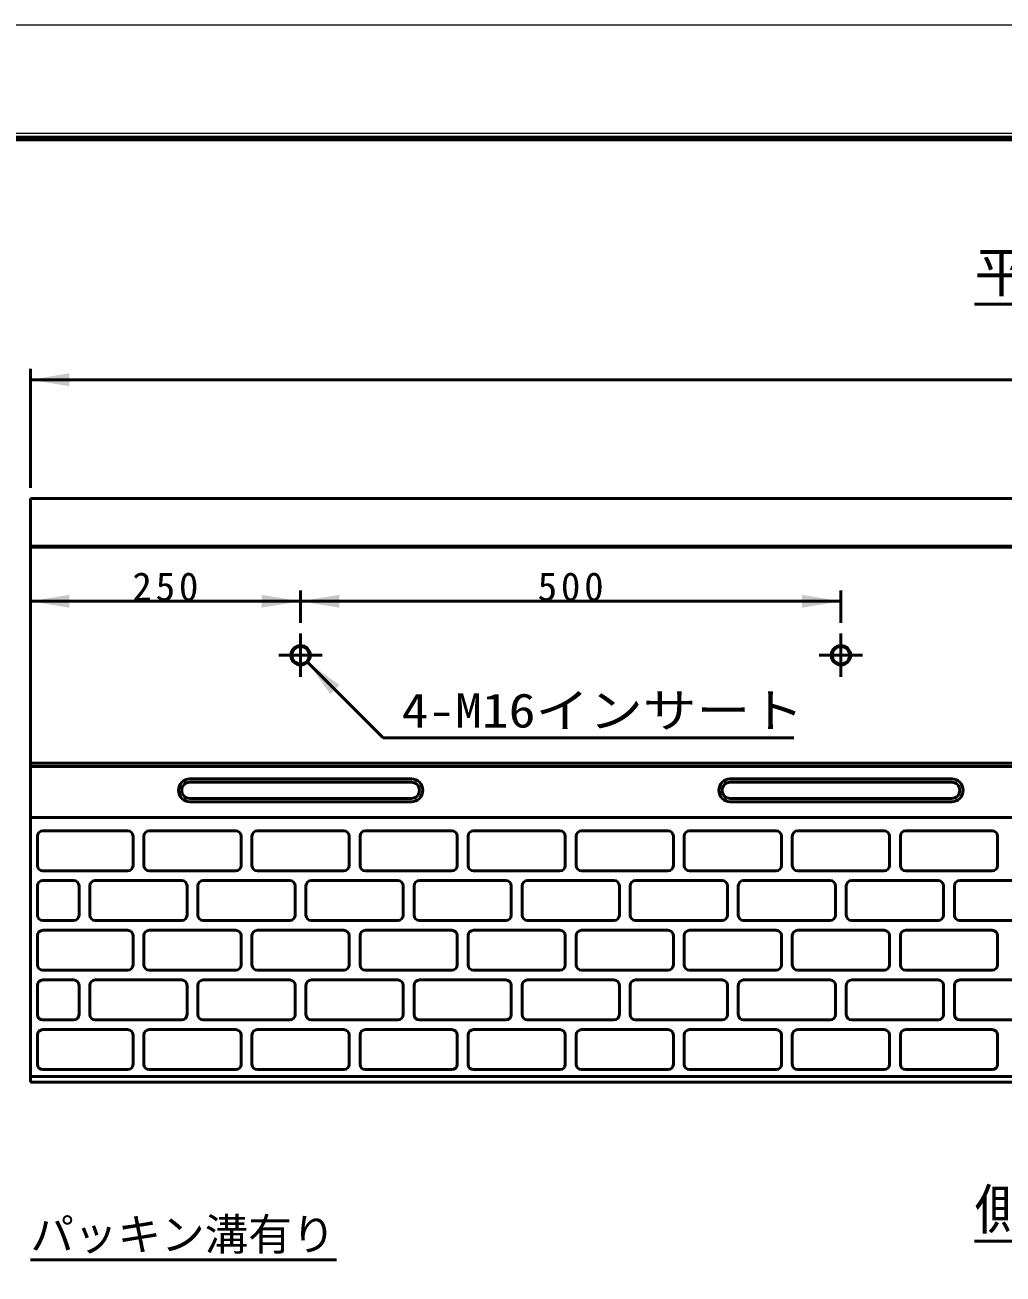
# Model space of a CAD drawing. Units: millimetres, scale not verified. Extents: x -2102 to 2102, y -1485 to 1485.
# Drawn here: x -174 to 731, y 329 to 1485 of the extents above; entities that cross this region are included whole.
import ezdxf
from ezdxf.enums import TextEntityAlignment as Align

# ---------------------------------------------------------------- set-up
doc = ezdxf.new("R2010")
doc.units = ezdxf.units.MM
doc.header["$LTSCALE"] = 5
doc.linetypes.add('LONG_DASHED_DOTTED', pattern=[15.25, 12, -1.5, 0.25, -1.5])
doc.layers.add('0-0_V-nasSTD', color=7, linetype='Continuous', lineweight=35)
doc.layers.add('0-1_0', color=7, linetype='Continuous', lineweight=50)
doc.styles.add('ＭＳ ゴシック', font='')
doc.styles.get('ＭＳ ゴシック').set_extended_font_data('MS Gothic')

msp = doc.modelspace()

# ---------------------------------------------------------------- linework, layer by layer
at = {"layer": '0-0_V-nasSTD', "lineweight": 18}
for points in [[(-2102.5, -1485), (-2102.5, 1485), (2102.5, 1485), (2102.5, -1485)], [(-2002.5, -1385), (-2002.5, 1385), (2002.5, 1385), (2002.5, -1385)]]:
    msp.add_lwpolyline(points, close=True, dxfattribs=at)
at = {"layer": '0-0_V-nasSTD', "lineweight": 100}
msp.add_lwpolyline([(1997.5, -1380), (1997.5, 1380), (-1997.5, 1380)], dxfattribs=at)
at = {"layer": '0-0_V-nasSTD'}
for points in [[(-169.238, 1156.66), (-133.238, 1150.66), (-133.238, 1162.66)], [(-169.238, 951.66), (-133.238, 945.66), (-133.238, 957.66)], [(44.762, 945.66), (44.762, 957.66), (80.762, 951.66)], [(80.762, 951.66), (116.762, 945.66), (116.762, 957.66)], [(544.762, 945.66), (544.762, 957.66), (580.762, 951.66)], [(87.126, 895.296), (108.34, 865.597), (116.825, 874.083)]]:
    msp.add_solid(points, dxfattribs=at)
at = {"layer": '0-1_0'}
for p, q in [((704.359, 1226.66), (957.166, 1226.66)), ((-169.238, 1056.66), (-169.238, 1166.66)), ((-169.238, 1156.66), (1830.762, 1156.66)), ((-169.238, 1046.66), (-169.238, 506.66)), ((1830.762, 1046.66), (-169.238, 1046.66)), ((830.762, 1002.66), (-169.238, 1002.66)), ((830.762, 1001.66), (-169.238, 1001.66)), ((80.762, 931.66), (80.762, 961.66)), ((580.762, 931.66), (580.762, 961.66)), ((87.126, 895.296), (157.13, 825.292)), ((157.13, 825.292), (537.13, 825.292)), ((830.762, 801.66), (-169.238, 801.66)), ((830.762, 798.66), (-169.238, 798.66)), ((-21.738, 787.16), (183.262, 787.16)), ((478.262, 787.16), (683.262, 787.16)), ((-21.738, 784.16), (183.262, 784.16)), ((478.262, 784.16), (683.262, 784.16)), ((-21.738, 769.16), (183.262, 769.16)), ((-21.738, 766.16), (183.262, 766.16)), ((478.262, 769.16), (683.262, 769.16)), ((478.262, 766.16), (683.262, 766.16)), ((-169.238, 751.66), (830.762, 751.66)), ((-162.738, 707.16), (-162.738, 734.16)), ((-157.738, 739.16), (-79.238, 739.16)), ((-74.238, 734.16), (-74.238, 707.16)), ((-64.238, 707.16), (-64.238, 734.16)), ((-59.238, 739.16), (20.762, 739.16)), ((25.762, 734.16), (25.762, 707.16)), ((35.762, 707.16), (35.762, 734.16)), ((40.762, 739.16), (120.762, 739.16)), ((125.762, 734.16), (125.762, 707.16)), ((135.762, 707.16), (135.762, 734.16)), ((140.762, 739.16), (220.762, 739.16)), ((225.762, 734.16), (225.762, 707.16)), ((235.762, 707.16), (235.762, 734.16)), ((240.762, 739.16), (320.762, 739.16)), ((325.762, 734.16), (325.762, 707.16)), ((335.762, 707.16), (335.762, 734.16)), ((340.762, 739.16), (420.762, 739.16)), ((425.762, 734.16), (425.762, 707.16)), ((435.762, 707.16), (435.762, 734.16)), ((440.762, 739.16), (520.762, 739.16)), ((525.762, 734.16), (525.762, 707.16)), ((535.762, 707.16), (535.762, 734.16)), ((540.762, 739.16), (620.762, 739.16)), ((625.762, 734.16), (625.762, 707.16)), ((635.762, 707.16), (635.762, 734.16)), ((640.762, 739.16), (720.762, 739.16)), ((725.762, 734.16), (725.762, 707.16)), ((-79.238, 702.16), (-157.738, 702.16)), ((20.762, 702.16), (-59.238, 702.16)), ((120.762, 702.16), (40.762, 702.16)), ((220.762, 702.16), (140.762, 702.16)), ((320.762, 702.16), (240.762, 702.16)), ((420.762, 702.16), (340.762, 702.16)), ((520.762, 702.16), (440.762, 702.16)), ((620.762, 702.16), (540.762, 702.16)), ((720.762, 702.16), (640.762, 702.16)), ((-162.738, 688.16), (-162.738, 661.16)), ((-129.238, 693.16), (-157.738, 693.16)), ((-124.238, 661.16), (-124.238, 688.16)), ((-114.238, 688.16), (-114.238, 661.16)), ((-29.238, 693.16), (-109.238, 693.16)), ((-24.238, 661.16), (-24.238, 688.16)), ((-14.238, 688.16), (-14.238, 661.16)), ((70.762, 693.16), (-9.238, 693.16)), ((75.762, 661.16), (75.762, 688.16)), ((85.762, 688.16), (85.762, 661.16)), ((170.762, 693.16), (90.762, 693.16)), ((175.762, 661.16), (175.762, 688.16)), ((185.762, 688.16), (185.762, 661.16)), ((270.762, 693.16), (190.762, 693.16)), ((275.762, 661.16), (275.762, 688.16)), ((285.762, 688.16), (285.762, 661.16)), ((370.762, 693.16), (290.762, 693.16)), ((375.762, 661.16), (375.762, 688.16)), ((385.762, 688.16), (385.762, 661.16)), ((470.762, 693.16), (390.762, 693.16)), ((475.762, 661.16), (475.762, 688.16)), ((485.762, 688.16), (485.762, 661.16)), ((570.762, 693.16), (490.762, 693.16)), ((575.762, 661.16), (575.762, 688.16)), ((585.762, 688.16), (585.762, 661.16)), ((670.762, 693.16), (590.762, 693.16)), ((675.762, 661.16), (675.762, 688.16)), ((685.762, 688.16), (685.762, 661.16)), ((770.762, 693.16), (690.762, 693.16)), ((-157.738, 656.16), (-129.238, 656.16)), ((-109.238, 656.16), (-29.238, 656.16)), ((-9.238, 656.16), (70.762, 656.16)), ((90.762, 656.16), (170.762, 656.16)), ((190.762, 656.16), (270.762, 656.16)), ((290.762, 656.16), (370.762, 656.16)), ((390.762, 656.16), (470.762, 656.16)), ((490.762, 656.16), (570.762, 656.16)), ((590.762, 656.16), (670.762, 656.16)), ((690.762, 656.16), (770.762, 656.16)), ((-162.738, 642.16), (-162.738, 615.16)), ((-79.238, 647.16), (-157.738, 647.16)), ((-74.238, 615.16), (-74.238, 642.16)), ((-64.238, 642.16), (-64.238, 615.16)), ((20.762, 647.16), (-59.238, 647.16)), ((25.762, 615.16), (25.762, 642.16)), ((35.762, 642.16), (35.762, 615.16)), ((120.762, 647.16), (40.762, 647.16)), ((125.762, 615.16), (125.762, 642.16)), ((135.762, 642.16), (135.762, 615.16)), ((220.762, 647.16), (140.762, 647.16)), ((225.762, 615.16), (225.762, 642.16)), ((235.762, 642.16), (235.762, 615.16)), ((320.762, 647.16), (240.762, 647.16)), ((325.762, 615.16), (325.762, 642.16)), ((335.762, 642.16), (335.762, 615.16)), ((420.762, 647.16), (340.762, 647.16)), ((425.762, 615.16), (425.762, 642.16)), ((435.762, 642.16), (435.762, 615.16)), ((520.762, 647.16), (440.762, 647.16)), ((525.762, 615.16), (525.762, 642.16)), ((535.762, 642.16), (535.762, 615.16)), ((620.762, 647.16), (540.762, 647.16)), ((625.762, 615.16), (625.762, 642.16)), ((635.762, 642.16), (635.762, 615.16)), ((720.762, 647.16), (640.762, 647.16)), ((725.762, 615.16), (725.762, 642.16)), ((-157.738, 610.16), (-79.238, 610.16)), ((-129.238, 601.16), (-157.738, 601.16)), ((-29.238, 601.16), (-109.238, 601.16)), ((-59.238, 610.16), (20.762, 610.16)), ((70.762, 601.16), (-9.238, 601.16)), ((40.762, 610.16), (120.762, 610.16)), ((170.762, 601.16), (90.762, 601.16)), ((140.762, 610.16), (220.762, 610.16)), ((270.762, 601.16), (190.762, 601.16)), ((240.762, 610.16), (320.762, 610.16)), ((370.762, 601.16), (290.762, 601.16)), ((340.762, 610.16), (420.762, 610.16)), ((470.762, 601.16), (390.762, 601.16)), ((440.762, 610.16), (520.762, 610.16)), ((570.762, 601.16), (490.762, 601.16)), ((540.762, 610.16), (620.762, 610.16)), ((670.762, 601.16), (590.762, 601.16)), ((640.762, 610.16), (720.762, 610.16)), ((770.762, 601.16), (690.762, 601.16)), ((-162.738, 596.16), (-162.738, 569.16)), ((-124.238, 569.16), (-124.238, 596.16)), ((-114.238, 596.16), (-114.238, 569.16)), ((-24.238, 569.16), (-24.238, 596.16)), ((-14.238, 596.16), (-14.238, 569.16)), ((75.762, 569.16), (75.762, 596.16)), ((85.762, 596.16), (85.762, 569.16)), ((175.762, 569.16), (175.762, 596.16)), ((185.762, 596.16), (185.762, 569.16)), ((275.762, 569.16), (275.762, 596.16)), ((285.762, 596.16), (285.762, 569.16)), ((375.762, 569.16), (375.762, 596.16)), ((385.762, 596.16), (385.762, 569.16)), ((475.762, 569.16), (475.762, 596.16)), ((485.762, 596.16), (485.762, 569.16)), ((575.762, 569.16), (575.762, 596.16)), ((585.762, 596.16), (585.762, 569.16)), ((675.762, 569.16), (675.762, 596.16)), ((685.762, 596.16), (685.762, 569.16)), ((-157.738, 564.16), (-129.238, 564.16)), ((-79.238, 555.16), (-157.738, 555.16)), ((-109.238, 564.16), (-29.238, 564.16)), ((20.762, 555.16), (-59.238, 555.16)), ((-9.238, 564.16), (70.762, 564.16)), ((120.762, 555.16), (40.762, 555.16)), ((90.762, 564.16), (170.762, 564.16)), ((220.762, 555.16), (140.762, 555.16)), ((190.762, 564.16), (270.762, 564.16)), ((320.762, 555.16), (240.762, 555.16)), ((290.762, 564.16), (370.762, 564.16)), ((420.762, 555.16), (340.762, 555.16)), ((390.762, 564.16), (470.762, 564.16)), ((520.762, 555.16), (440.762, 555.16)), ((490.762, 564.16), (570.762, 564.16)), ((620.762, 555.16), (540.762, 555.16)), ((590.762, 564.16), (670.762, 564.16)), ((720.762, 555.16), (640.762, 555.16)), ((690.762, 564.16), (770.762, 564.16)), ((-162.738, 550.16), (-162.738, 523.16)), ((-74.238, 523.16), (-74.238, 550.16)), ((-64.238, 550.16), (-64.238, 523.16)), ((25.762, 523.16), (25.762, 550.16)), ((35.762, 550.16), (35.762, 523.16)), ((125.762, 523.16), (125.762, 550.16)), ((135.762, 550.16), (135.762, 523.16)), ((225.762, 523.16), (225.762, 550.16)), ((235.762, 550.16), (235.762, 523.16)), ((325.762, 523.16), (325.762, 550.16)), ((335.762, 550.16), (335.762, 523.16)), ((425.762, 523.16), (425.762, 550.16)), ((435.762, 550.16), (435.762, 523.16)), ((525.762, 523.16), (525.762, 550.16)), ((535.762, 550.16), (535.762, 523.16)), ((625.762, 523.16), (625.762, 550.16)), ((635.762, 550.16), (635.762, 523.16)), ((725.762, 523.16), (725.762, 550.16)), ((-169.238, 511.66), (830.762, 511.66)), ((-157.738, 518.16), (-79.238, 518.16)), ((-59.238, 518.16), (20.762, 518.16)), ((40.762, 518.16), (120.762, 518.16)), ((140.762, 518.16), (220.762, 518.16)), ((240.762, 518.16), (320.762, 518.16)), ((340.762, 518.16), (420.762, 518.16)), ((440.762, 518.16), (520.762, 518.16)), ((540.762, 518.16), (620.762, 518.16)), ((640.762, 518.16), (720.762, 518.16)), ((-169.238, 506.66), (1830.762, 506.66)), ((704.359, 359.397), (957.166, 359.397)), ((-169.238, 342.069), (113.97, 342.069))]:
    msp.add_line(p, q, dxfattribs=at)
at = {"layer": '0-1_0', "linetype": 'LONG_DASHED_DOTTED'}
for p, q in [((80.762, 921.66), (80.762, 881.66)), ((580.762, 921.66), (580.762, 881.66)), ((60.762, 901.66), (100.762, 901.66)), ((560.762, 901.66), (600.762, 901.66))]:
    msp.add_line(p, q, dxfattribs=at)
at = {"layer": '0-1_0'}
msp.add_lwpolyline([(-169.238, 951.66), (80.762, 951.66), (580.762, 951.66)], dxfattribs=at)
for centre, radius in [((80.762, 901.66), 9), ((80.762, 901.66), 8), ((580.762, 901.66), 9), ((580.762, 901.66), 8)]:
    msp.add_circle(centre, radius, dxfattribs=at)
for centre, radius, start, end in [((-21.738, 776.66), 10.5, 90, 270), ((183.262, 776.66), 10.5, 270, 90), ((478.262, 776.66), 10.5, 90, 270), ((683.262, 776.66), 10.5, 270, 90), ((-21.738, 776.66), 7.5, 90, 270), ((183.262, 776.66), 7.5, 270, 90), ((478.262, 776.66), 7.5, 90, 270), ((683.262, 776.66), 7.5, 270, 90), ((-157.738, 734.16), 5, 90, 180), ((-79.238, 734.16), 5, 0, 90), ((-59.238, 734.16), 5, 90, 180), ((20.762, 734.16), 5, 0, 90), ((40.762, 734.16), 5, 90, 180), ((120.762, 734.16), 5, 0, 90), ((140.762, 734.16), 5, 90, 180), ((220.762, 734.16), 5, 0, 90), ((240.762, 734.16), 5, 90, 180), ((320.762, 734.16), 5, 0, 90), ((340.762, 734.16), 5, 90, 180), ((420.762, 734.16), 5, 0, 90), ((440.762, 734.16), 5, 90, 180), ((520.762, 734.16), 5, 0, 90), ((540.762, 734.16), 5, 90, 180), ((620.762, 734.16), 5, 0, 90), ((640.762, 734.16), 5, 90, 180), ((720.762, 734.16), 5, 0, 90), ((-157.738, 707.16), 5, 180, 270), ((-79.238, 707.16), 5, 270, 0), ((-59.238, 707.16), 5, 180, 270), ((20.762, 707.16), 5, 270, 0), ((40.762, 707.16), 5, 180, 270), ((120.762, 707.16), 5, 270, 0), ((140.762, 707.16), 5, 180, 270), ((220.762, 707.16), 5, 270, 0), ((240.762, 707.16), 5, 180, 270), ((320.762, 707.16), 5, 270, 0), ((340.762, 707.16), 5, 180, 270), ((420.762, 707.16), 5, 270, 0), ((440.762, 707.16), 5, 180, 270), ((520.762, 707.16), 5, 270, 0), ((540.762, 707.16), 5, 180, 270), ((620.762, 707.16), 5, 270, 0), ((640.762, 707.16), 5, 180, 270), ((720.762, 707.16), 5, 270, 0), ((-157.738, 688.16), 5, 90, 180), ((-129.238, 688.16), 5, 0, 90), ((-109.238, 688.16), 5, 90, 180), ((-29.238, 688.16), 5, 0, 90), ((-9.238, 688.16), 5, 90, 180), ((70.762, 688.16), 5, 0, 90), ((90.762, 688.16), 5, 90, 180), ((170.762, 688.16), 5, 0, 90), ((190.762, 688.16), 5, 90, 180), ((270.762, 688.16), 5, 0, 90), ((290.762, 688.16), 5, 90, 180), ((370.762, 688.16), 5, 0, 90), ((390.762, 688.16), 5, 90, 180), ((470.762, 688.16), 5, 0, 90), ((490.762, 688.16), 5, 90, 180), ((570.762, 688.16), 5, 0, 90), ((590.762, 688.16), 5, 90, 180), ((670.762, 688.16), 5, 0, 90), ((690.762, 688.16), 5, 90, 180), ((-157.738, 661.16), 5, 180, 270), ((-129.238, 661.16), 5, 270, 0), ((-109.238, 661.16), 5, 180, 270), ((-29.238, 661.16), 5, 270, 0), ((-9.238, 661.16), 5, 180, 270), ((70.762, 661.16), 5, 270, 0), ((90.762, 661.16), 5, 180, 270), ((170.762, 661.16), 5, 270, 0), ((190.762, 661.16), 5, 180, 270), ((270.762, 661.16), 5, 270, 0), ((290.762, 661.16), 5, 180, 270), ((370.762, 661.16), 5, 270, 0), ((390.762, 661.16), 5, 180, 270), ((470.762, 661.16), 5, 270, 0), ((490.762, 661.16), 5, 180, 270), ((570.762, 661.16), 5, 270, 0), ((590.762, 661.16), 5, 180, 270), ((670.762, 661.16), 5, 270, 0), ((690.762, 661.16), 5, 180, 270), ((-157.738, 642.16), 5, 90, 180), ((-79.238, 642.16), 5, 0, 90), ((-59.238, 642.16), 5, 90, 180), ((20.762, 642.16), 5, 0, 90), ((40.762, 642.16), 5, 90, 180), ((120.762, 642.16), 5, 0, 90), ((140.762, 642.16), 5, 90, 180), ((220.762, 642.16), 5, 0, 90), ((240.762, 642.16), 5, 90, 180), ((320.762, 642.16), 5, 0, 90), ((340.762, 642.16), 5, 90, 180), ((420.762, 642.16), 5, 0, 90), ((440.762, 642.16), 5, 90, 180), ((520.762, 642.16), 5, 0, 90), ((540.762, 642.16), 5, 90, 180), ((620.762, 642.16), 5, 0, 90), ((640.762, 642.16), 5, 90, 180), ((720.762, 642.16), 5, 0, 90), ((-157.738, 615.16), 5, 180, 270), ((-79.238, 615.16), 5, 270, 0), ((-59.238, 615.16), 5, 180, 270), ((20.762, 615.16), 5, 270, 0), ((40.762, 615.16), 5, 180, 270), ((120.762, 615.16), 5, 270, 0), ((140.762, 615.16), 5, 180, 270), ((220.762, 615.16), 5, 270, 0), ((240.762, 615.16), 5, 180, 270), ((320.762, 615.16), 5, 270, 0), ((340.762, 615.16), 5, 180, 270), ((420.762, 615.16), 5, 270, 0), ((440.762, 615.16), 5, 180, 270), ((520.762, 615.16), 5, 270, 0), ((540.762, 615.16), 5, 180, 270), ((620.762, 615.16), 5, 270, 0), ((640.762, 615.16), 5, 180, 270), ((720.762, 615.16), 5, 270, 0), ((-157.738, 596.16), 5, 90, 180), ((-129.238, 596.16), 5, 0, 90), ((-109.238, 596.16), 5, 90, 180), ((-29.238, 596.16), 5, 0, 90), ((-9.238, 596.16), 5, 90, 180), ((70.762, 596.16), 5, 0, 90), ((90.762, 596.16), 5, 90, 180), ((170.762, 596.16), 5, 0, 90), ((190.762, 596.16), 5, 90, 180), ((270.762, 596.16), 5, 0, 90), ((290.762, 596.16), 5, 90, 180), ((370.762, 596.16), 5, 0, 90), ((390.762, 596.16), 5, 90, 180), ((470.762, 596.16), 5, 0, 90), ((490.762, 596.16), 5, 90, 180), ((570.762, 596.16), 5, 0, 90), ((590.762, 596.16), 5, 90, 180), ((670.762, 596.16), 5, 0, 90), ((690.762, 596.16), 5, 90, 180), ((-157.738, 569.16), 5, 180, 270), ((-129.238, 569.16), 5, 270, 0), ((-109.238, 569.16), 5, 180, 270), ((-29.238, 569.16), 5, 270, 0), ((-9.238, 569.16), 5, 180, 270), ((70.762, 569.16), 5, 270, 0), ((90.762, 569.16), 5, 180, 270), ((170.762, 569.16), 5, 270, 0), ((190.762, 569.16), 5, 180, 270), ((270.762, 569.16), 5, 270, 0), ((290.762, 569.16), 5, 180, 270), ((370.762, 569.16), 5, 270, 0), ((390.762, 569.16), 5, 180, 270), ((470.762, 569.16), 5, 270, 0), ((490.762, 569.16), 5, 180, 270), ((570.762, 569.16), 5, 270, 0), ((590.762, 569.16), 5, 180, 270), ((670.762, 569.16), 5, 270, 0), ((690.762, 569.16), 5, 180, 270), ((-157.738, 550.16), 5, 90, 180), ((-79.238, 550.16), 5, 0, 90), ((-59.238, 550.16), 5, 90, 180), ((20.762, 550.16), 5, 0, 90), ((40.762, 550.16), 5, 90, 180), ((120.762, 550.16), 5, 0, 90), ((140.762, 550.16), 5, 90, 180), ((220.762, 550.16), 5, 0, 90), ((240.762, 550.16), 5, 90, 180), ((320.762, 550.16), 5, 0, 90), ((340.762, 550.16), 5, 90, 180), ((420.762, 550.16), 5, 0, 90), ((440.762, 550.16), 5, 90, 180), ((520.762, 550.16), 5, 0, 90), ((540.762, 550.16), 5, 90, 180), ((620.762, 550.16), 5, 0, 90), ((640.762, 550.16), 5, 90, 180), ((720.762, 550.16), 5, 0, 90), ((-157.738, 523.16), 5, 180, 270), ((-79.238, 523.16), 5, 270, 0), ((-59.238, 523.16), 5, 180, 270), ((20.762, 523.16), 5, 270, 0), ((40.762, 523.16), 5, 180, 270), ((120.762, 523.16), 5, 270, 0), ((140.762, 523.16), 5, 180, 270), ((220.762, 523.16), 5, 270, 0), ((240.762, 523.16), 5, 180, 270), ((320.762, 523.16), 5, 270, 0), ((340.762, 523.16), 5, 180, 270), ((420.762, 523.16), 5, 270, 0), ((440.762, 523.16), 5, 180, 270), ((520.762, 523.16), 5, 270, 0), ((540.762, 523.16), 5, 180, 270), ((620.762, 523.16), 5, 270, 0), ((640.762, 523.16), 5, 180, 270), ((720.762, 523.16), 5, 270, 0)]:
    msp.add_arc(centre, radius, start, end, dxfattribs=at)

# ---------------------------------------------------------------- texts
at = {"layer": '0-0_V-nasSTD', "style": 'ＭＳ ゴシック'}
for s, height, p in [('平\u3000面\u3000図', 36.95, (704.359, 1226.66)), ('側\u3000面\u3000図', 36.95, (704.359, 359.397)), ('パッキン溝有り', 29.56, (-169.238, 342.069))]:
    msp.add_text(s, height=height, dxfattribs=at).set_placement(p, align=Align.BOTTOM_LEFT)
at = {"layer": '0-0_V-nasSTD', "style": 'ＭＳ ゴシック', "width": 1.15}
msp.add_text('4-M16インサート', height=31.67, dxfattribs=at).set_placement((174.25, 825.292), align=Align.BOTTOM_LEFT)
at = {"layer": '0-0_V-nasSTD', "char_height": 26.39, "attachment_point": 7, "style": 'ＭＳ ゴシック'}
for s, insert in [('\\T1.2;250', (-74.838, 951.66)), ('\\T1.2;500', (300.162, 951.66))]:
    msp.add_mtext(s, dxfattribs=dict(at, insert=insert))

doc.saveas('drawing.dxf')
